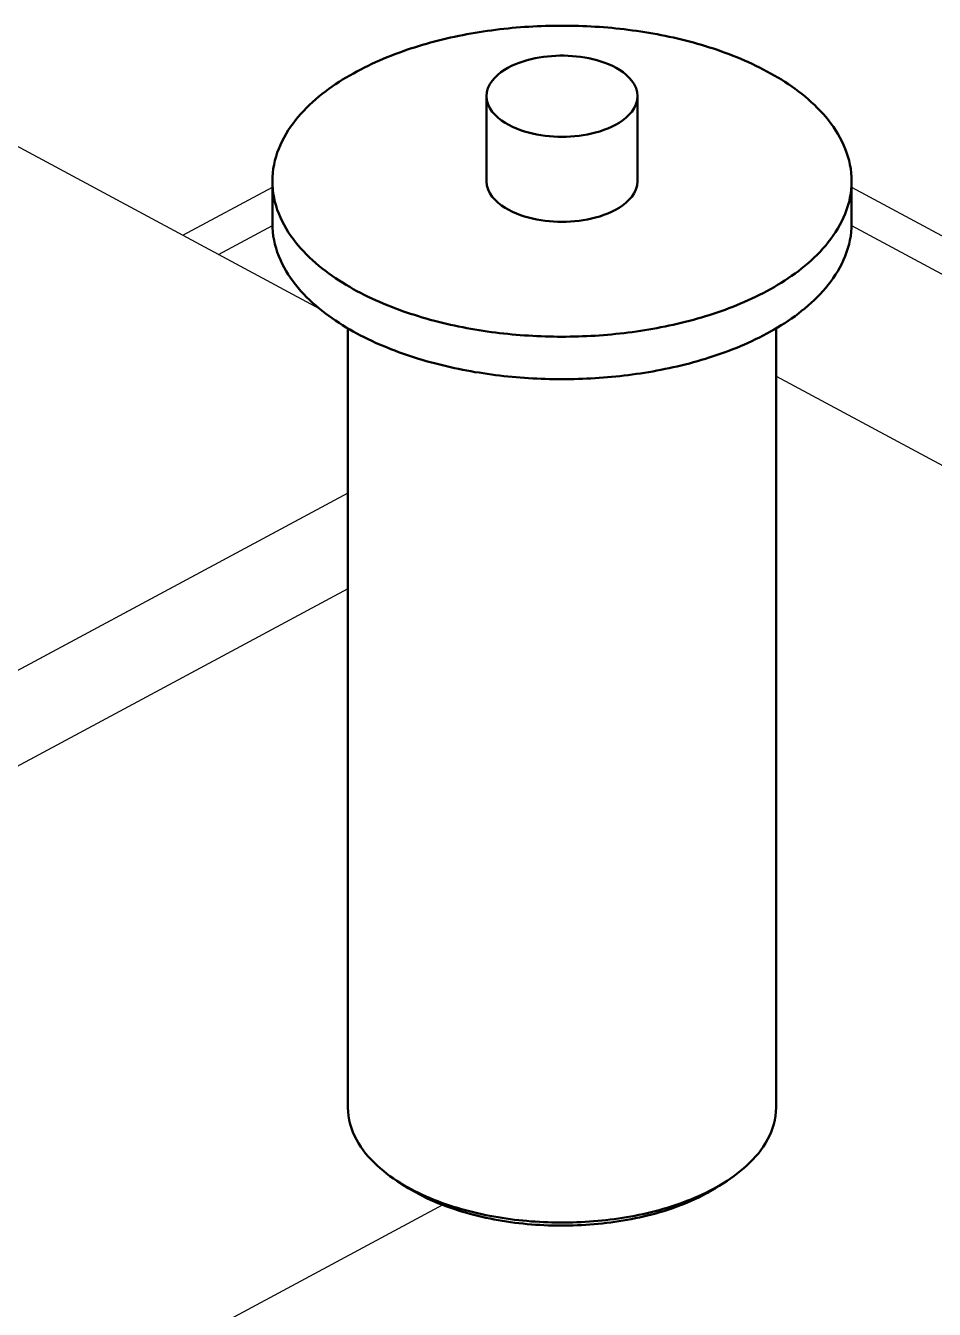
# Model space of a CAD drawing. Header units: millimetres. Extents: x 0 to 841, y 0 to 594.
# Drawn here: x 319.97 to 346.28, y 408.57 to 445.74 of the extents above; entities that cross this region are included whole.
import ezdxf

# ---------------------------------------------------------------- set-up
doc = ezdxf.new("R2010")
doc.units = ezdxf.units.MM
doc.layers.add('FINA', color=7, linetype='CONTINUOUS', lineweight=25)
doc.layers.add('VIS', color=7, linetype='CONTINUOUS', lineweight=50)

msp = doc.modelspace()

# ---------------------------------------------------------------- linework, layer by layer
at = {"layer": 'FINA'}
for points in [[(343.886, 441.233), (343.883, 441.353), (343.874, 441.473), (343.859, 441.593), (343.838, 441.711), (343.812, 441.829), (343.78, 441.945), (343.743, 442.059), (343.701, 442.172), (343.654, 442.283), (343.603, 442.392), (343.548, 442.499), (343.488, 442.603), (343.424, 442.706), (343.357, 442.806), (343.287, 442.903), (343.214, 442.999), (343.138, 443.092), (343.059, 443.183), (342.977, 443.271), (342.893, 443.358), (342.807, 443.442), (342.719, 443.524), (342.629, 443.604), (342.537, 443.682), (342.443, 443.757), (342.348, 443.831), (342.252, 443.903), (342.154, 443.973), (342.055, 444.041), (341.954, 444.108), (341.852, 444.172), (341.75, 444.235), (341.646, 444.296), (341.541, 444.355), (341.436, 444.413), (341.329, 444.469), (341.222, 444.524), (341.114, 444.577), (341.005, 444.629), (340.896, 444.679), (340.786, 444.728), (340.675, 444.776), (340.564, 444.822), (340.452, 444.866), (340.34, 444.91), (340.227, 444.952), (340.114, 444.992), (340, 445.032), (339.886, 445.07), (339.771, 445.107), (339.656, 445.143), (339.541, 445.178), (339.426, 445.211), (339.31, 445.244), (339.193, 445.275), (339.077, 445.305), (338.96, 445.334), (338.843, 445.362), (338.725, 445.389), (338.608, 445.415), (338.49, 445.439), (338.372, 445.463), (338.254, 445.486), (338.135, 445.507), (338.017, 445.528), (337.898, 445.547), (337.779, 445.566), (337.66, 445.583), (337.541, 445.6), (337.421, 445.615), (337.302, 445.63), (337.182, 445.644), (337.062, 445.656), (336.943, 445.668), (336.823, 445.679), (336.703, 445.689), (336.583, 445.698), (336.462, 445.705), (336.342, 445.712), (336.222, 445.718), (336.102, 445.724), (335.981, 445.728), (335.861, 445.731), (335.741, 445.733), (335.62, 445.735), (335.5, 445.735), (335.38, 445.735), (335.259, 445.733), (335.139, 445.731), (335.019, 445.728), (334.898, 445.724), (334.778, 445.718), (334.658, 445.712), (334.538, 445.705), (334.417, 445.698), (334.297, 445.689), (334.177, 445.679), (334.057, 445.668), (333.938, 445.656), (333.818, 445.644), (333.698, 445.63), (333.579, 445.615), (333.459, 445.6), (333.34, 445.583), (333.221, 445.566), (333.102, 445.547), (332.983, 445.528), (332.865, 445.507), (332.746, 445.486), (332.628, 445.463), (332.51, 445.439), (332.392, 445.415), (332.275, 445.389), (332.157, 445.362), (332.04, 445.334), (331.923, 445.305), (331.807, 445.275), (331.69, 445.244), (331.574, 445.211), (331.459, 445.178), (331.344, 445.143), (331.229, 445.107), (331.114, 445.07), (331, 445.032), (330.886, 444.992), (330.773, 444.952), (330.66, 444.91), (330.548, 444.866), (330.436, 444.822), (330.325, 444.776), (330.214, 444.728), (330.104, 444.679), (329.995, 444.629), (329.886, 444.577), (329.778, 444.524), (329.671, 444.469), (329.564, 444.413), (329.459, 444.355), (329.354, 444.296), (329.25, 444.235), (329.148, 444.172), (329.046, 444.108), (328.945, 444.041), (328.846, 443.973), (328.748, 443.903), (328.652, 443.831), (328.557, 443.757), (328.463, 443.682), (328.371, 443.604), (328.281, 443.524), (328.193, 443.442), (328.107, 443.358), (328.023, 443.271), (327.941, 443.183), (327.862, 443.092), (327.786, 442.999), (327.713, 442.903), (327.643, 442.806), (327.576, 442.706), (327.512, 442.603), (327.452, 442.499), (327.397, 442.392), (327.346, 442.283), (327.299, 442.172), (327.257, 442.059), (327.22, 441.945), (327.188, 441.829), (327.162, 441.711), (327.141, 441.593), (327.126, 441.473), (327.117, 441.353), (327.114, 441.233)], [(337.688, 443.694), (337.676, 443.813), (337.644, 443.928), (337.592, 444.037), (337.526, 444.137), (337.448, 444.228), (337.361, 444.311), (337.268, 444.386), (337.168, 444.453), (337.065, 444.514), (336.958, 444.569), (336.849, 444.618), (336.737, 444.662), (336.624, 444.701), (336.509, 444.736), (336.392, 444.766), (336.275, 444.792), (336.157, 444.814), (336.039, 444.832), (335.919, 444.846), (335.8, 444.857), (335.68, 444.864), (335.56, 444.868), (335.44, 444.868), (335.32, 444.864), (335.2, 444.857), (335.081, 444.846), (334.961, 444.832), (334.843, 444.814), (334.725, 444.792), (334.608, 444.766), (334.491, 444.736), (334.376, 444.701), (334.263, 444.662), (334.151, 444.618), (334.042, 444.569), (333.935, 444.514), (333.832, 444.453), (333.732, 444.386), (333.639, 444.311), (333.552, 444.228), (333.474, 444.137), (333.408, 444.037), (333.356, 443.928), (333.324, 443.813), (333.312, 443.694)], [(333.312, 443.694), (333.324, 443.572), (333.359, 443.454), (333.412, 443.343), (333.481, 443.242), (333.562, 443.149), (333.652, 443.065), (333.749, 442.99), (333.851, 442.922), (333.957, 442.861), (334.067, 442.806), (334.18, 442.757), (334.295, 442.713), (334.412, 442.675), (334.53, 442.641), (334.649, 442.612), (334.769, 442.587), (334.89, 442.566), (335.012, 442.549), (335.134, 442.536), (335.257, 442.526), (335.38, 442.521), (335.502, 442.519), (335.625, 442.521), (335.748, 442.527), (335.871, 442.536), (335.993, 442.549), (336.114, 442.566), (336.235, 442.587), (336.356, 442.613), (336.475, 442.642), (336.593, 442.676), (336.71, 442.715), (336.824, 442.759), (336.937, 442.808), (337.047, 442.863)], [(333.312, 443.694), (333.312, 441.233)], [(337.047, 442.863), (337.153, 442.924), (337.255, 442.992), (337.351, 443.068), (337.44, 443.151), (337.52, 443.243), (337.589, 443.345), (337.642, 443.455), (337.676, 443.572), (337.688, 443.694)], [(337.688, 443.694), (337.688, 441.233)], [(318.394, 442.956), (328.473, 437.545)], [(327.114, 441.233), (327.117, 441.113), (327.126, 440.993), (327.141, 440.873), (327.162, 440.755), (327.188, 440.637), (327.22, 440.521), (327.257, 440.407), (327.299, 440.294), (327.345, 440.183), (327.397, 440.074), (327.452, 439.967), (327.512, 439.863), (327.575, 439.761), (327.642, 439.661), (327.712, 439.563), (327.786, 439.467), (327.862, 439.374), (327.941, 439.284), (328.022, 439.195), (328.106, 439.109), (328.192, 439.025), (328.28, 438.943), (328.37, 438.863), (328.462, 438.785), (328.556, 438.709), (328.651, 438.635), (328.747, 438.563), (328.845, 438.493), (328.944, 438.425), (329.045, 438.359), (329.146, 438.295), (329.249, 438.232), (329.353, 438.171), (329.457, 438.111), (329.563, 438.053), (329.669, 437.997), (329.776, 437.942), (329.884, 437.889), (329.993, 437.837), (330.102, 437.787), (330.212, 437.738), (330.323, 437.691), (330.434, 437.645), (330.546, 437.6), (330.658, 437.557), (330.771, 437.515), (330.884, 437.474), (330.998, 437.435), (331.112, 437.396), (331.226, 437.359), (331.341, 437.323), (331.456, 437.289), (331.572, 437.255), (331.688, 437.223), (331.804, 437.191), (331.92, 437.161), (332.037, 437.132), (332.154, 437.104), (332.272, 437.078), (332.389, 437.052), (332.507, 437.027), (332.625, 437.003), (332.743, 436.981), (332.862, 436.959), (332.98, 436.939), (333.099, 436.919), (333.218, 436.9), (333.337, 436.883), (333.456, 436.866), (333.575, 436.851), (333.695, 436.836), (333.814, 436.822), (333.934, 436.81), (334.054, 436.798), (334.174, 436.787), (334.294, 436.777), (334.414, 436.768), (334.534, 436.761), (334.654, 436.754), (334.774, 436.747), (334.894, 436.742), (335.014, 436.738), (335.135, 436.735), (335.255, 436.732), (335.375, 436.731), (335.496, 436.731), (335.616, 436.731), (335.736, 436.732), (335.857, 436.735), (335.977, 436.738), (336.097, 436.742), (336.217, 436.747), (336.338, 436.753), (336.458, 436.76), (336.578, 436.768), (336.698, 436.777), (336.818, 436.786), (336.938, 436.797), (337.057, 436.809), (337.177, 436.822), (337.297, 436.835), (337.416, 436.85), (337.535, 436.865), (337.655, 436.882), (337.774, 436.899), (337.893, 436.918), (338.011, 436.937), (338.13, 436.958), (338.248, 436.979), (338.367, 437.002), (338.485, 437.025), (338.602, 437.05), (338.72, 437.076), (338.837, 437.102), (338.954, 437.13), (339.071, 437.159), (339.188, 437.189), (339.304, 437.22), (339.42, 437.253), (339.535, 437.286), (339.651, 437.321), (339.766, 437.357), (339.88, 437.394), (339.994, 437.432), (340.108, 437.471), (340.221, 437.512), (340.334, 437.554), (340.446, 437.597), (340.558, 437.642), (340.669, 437.688), (340.78, 437.735), (340.89, 437.784), (340.999, 437.834), (341.108, 437.885), (341.216, 437.939), (341.323, 437.993), (341.43, 438.049)], [(327.114, 441.233), (327.114, 440.002)], [(333.312, 441.233), (333.324, 441.111), (333.359, 440.993), (333.412, 440.882), (333.481, 440.781), (333.562, 440.688), (333.652, 440.605), (333.749, 440.529), (333.851, 440.461), (333.957, 440.4), (334.067, 440.345), (334.18, 440.296), (334.295, 440.253), (334.412, 440.214), (334.53, 440.18), (334.649, 440.151), (334.769, 440.126), (334.89, 440.105), (335.012, 440.088), (335.134, 440.075), (335.257, 440.066), (335.38, 440.06), (335.502, 440.058), (335.625, 440.06), (335.748, 440.066), (335.871, 440.075), (335.993, 440.089), (336.114, 440.106), (336.235, 440.127), (336.356, 440.152), (336.475, 440.181), (336.593, 440.215), (336.71, 440.254), (336.824, 440.298), (336.937, 440.347), (337.047, 440.402)], [(337.047, 440.402), (337.153, 440.463), (337.255, 440.531), (337.351, 440.607), (337.44, 440.69), (337.52, 440.783), (337.589, 440.884), (337.642, 440.994), (337.676, 441.111), (337.688, 441.233)], [(341.43, 438.049), (341.535, 438.107), (341.64, 438.167), (341.744, 438.228), (341.847, 438.29), (341.949, 438.355), (342.05, 438.421), (342.149, 438.489), (342.248, 438.559), (342.344, 438.631), (342.44, 438.705), (342.533, 438.781), (342.625, 438.859), (342.716, 438.939), (342.804, 439.021), (342.89, 439.105), (342.974, 439.192), (343.056, 439.28), (343.135, 439.371), (343.212, 439.464), (343.285, 439.56), (343.356, 439.658), (343.423, 439.758), (343.487, 439.86), (343.547, 439.965), (343.602, 440.072), (343.654, 440.181), (343.701, 440.292), (343.743, 440.405), (343.78, 440.52), (343.812, 440.636), (343.838, 440.754), (343.859, 440.872), (343.874, 440.992), (343.883, 441.112), (343.886, 441.233)], [(343.886, 441.233), (343.886, 440.002)], [(324.525, 439.665), (327.114, 441.056)], [(343.886, 441.056), (359.483, 432.682)], [(325.556, 439.112), (327.115, 439.949)], [(327.114, 440.002), (327.117, 439.882), (327.126, 439.762), (327.141, 439.643), (327.162, 439.524), (327.188, 439.407), (327.22, 439.291), (327.257, 439.176), (327.299, 439.063), (327.345, 438.953), (327.397, 438.844), (327.452, 438.737), (327.512, 438.632), (327.575, 438.53), (327.642, 438.43), (327.712, 438.332), (327.786, 438.237), (327.862, 438.144), (327.941, 438.053), (328.022, 437.965), (328.106, 437.878), (328.192, 437.794), (328.28, 437.712), (328.37, 437.632), (328.462, 437.554), (328.556, 437.479), (328.651, 437.405), (328.747, 437.333), (328.845, 437.263), (328.944, 437.195), (329.045, 437.129), (329.146, 437.064), (329.249, 437.001), (329.353, 436.94), (329.457, 436.881), (329.563, 436.823), (329.669, 436.767), (329.776, 436.712), (329.884, 436.659), (329.993, 436.607), (330.102, 436.557), (330.212, 436.508), (330.323, 436.461), (330.434, 436.415), (330.546, 436.37), (330.658, 436.327), (330.771, 436.284), (330.884, 436.244), (330.998, 436.204), (331.112, 436.166), (331.226, 436.129), (331.341, 436.093), (331.456, 436.058), (331.572, 436.025), (331.688, 435.992), (331.804, 435.961), (331.92, 435.931), (332.037, 435.902), (332.154, 435.874), (332.272, 435.847), (332.389, 435.821), (332.507, 435.797), (332.625, 435.773), (332.743, 435.75), (332.862, 435.729), (332.98, 435.708), (333.099, 435.689), (333.218, 435.67), (333.337, 435.653), (333.456, 435.636), (333.575, 435.62), (333.695, 435.606), (333.814, 435.592), (333.934, 435.579), (334.054, 435.568), (334.174, 435.557), (334.294, 435.547), (334.414, 435.538), (334.534, 435.53), (334.654, 435.523), (334.774, 435.517), (334.894, 435.512), (335.014, 435.508), (335.135, 435.504), (335.255, 435.502), (335.375, 435.501), (335.496, 435.5), (335.616, 435.501), (335.736, 435.502), (335.857, 435.504), (335.977, 435.507), (336.097, 435.512), (336.217, 435.517), (336.338, 435.523), (336.458, 435.53), (336.578, 435.538), (336.698, 435.546), (336.818, 435.556), (336.938, 435.567), (337.057, 435.578), (337.177, 435.591), (337.297, 435.605), (337.416, 435.619), (337.535, 435.635), (337.655, 435.651), (337.774, 435.669), (337.893, 435.687), (338.011, 435.707), (338.13, 435.727), (338.248, 435.749), (338.367, 435.771), (338.485, 435.795), (338.602, 435.82), (338.72, 435.845), (338.837, 435.872), (338.954, 435.9), (339.071, 435.929), (339.188, 435.959), (339.304, 435.99), (339.42, 436.022), (339.535, 436.056), (339.651, 436.09), (339.766, 436.126), (339.88, 436.163), (339.994, 436.201), (340.108, 436.241), (340.221, 436.281), (340.334, 436.323), (340.446, 436.367), (340.558, 436.411), (340.669, 436.457), (340.78, 436.505), (340.89, 436.553), (340.999, 436.603), (341.108, 436.655), (341.216, 436.708), (341.323, 436.763), (341.43, 436.819)], [(341.43, 436.819), (341.535, 436.877), (341.64, 436.936), (341.744, 436.997), (341.847, 437.06), (341.949, 437.125), (342.05, 437.191), (342.149, 437.259), (342.248, 437.329), (342.344, 437.401), (342.44, 437.475), (342.533, 437.551), (342.625, 437.629), (342.716, 437.708), (342.804, 437.791), (342.89, 437.875), (342.974, 437.961), (343.056, 438.05), (343.135, 438.141), (343.212, 438.234), (343.285, 438.33), (343.356, 438.427), (343.423, 438.528), (343.487, 438.63), (343.547, 438.735), (343.602, 438.842), (343.654, 438.951), (343.701, 439.062), (343.743, 439.175), (343.78, 439.289), (343.812, 439.406), (343.838, 439.523), (343.859, 439.642), (343.874, 439.762), (343.883, 439.882), (343.886, 440.002)], [(343.885, 439.949), (359.483, 431.574)], [(329.302, 436.97), (329.302, 414.41)], [(341.698, 436.97), (341.698, 414.41)], [(341.698, 435.586), (359.483, 426.038)], [(329.302, 432.202), (311.517, 422.654)], [(329.302, 432.202), (315.816, 424.962)], [(329.302, 429.434), (311.517, 419.886)], [(329.302, 414.41), (329.306, 414.29), (329.318, 414.17), (329.338, 414.051), (329.366, 413.933), (329.401, 413.818), (329.443, 413.704), (329.491, 413.594), (329.546, 413.486), (329.606, 413.381), (329.671, 413.279), (329.74, 413.181), (329.814, 413.085), (329.892, 412.993), (329.974, 412.904), (330.058, 412.818), (330.146, 412.734), (330.236, 412.654), (330.328, 412.576), (330.423, 412.502), (330.52, 412.429), (330.619, 412.36), (330.719, 412.293)], [(340.281, 412.293), (340.381, 412.36), (340.48, 412.429), (340.577, 412.502), (340.672, 412.576), (340.764, 412.654), (340.854, 412.734), (340.942, 412.818), (341.026, 412.904), (341.108, 412.993), (341.186, 413.085), (341.26, 413.181), (341.329, 413.279), (341.394, 413.381), (341.454, 413.486), (341.509, 413.594), (341.557, 413.704), (341.599, 413.818), (341.634, 413.933), (341.662, 414.051), (341.682, 414.17), (341.694, 414.29), (341.698, 414.41)], [(330.719, 412.293), (330.821, 412.228), (330.924, 412.166), (331.029, 412.106), (331.135, 412.048), (331.242, 411.992), (331.35, 411.939), (331.459, 411.887), (331.569, 411.838), (331.679, 411.79), (331.791, 411.744), (331.903, 411.7), (332.016, 411.658), (332.13, 411.618), (332.244, 411.579), (332.359, 411.542), (332.474, 411.506), (332.59, 411.472), (332.706, 411.44), (332.823, 411.409), (332.94, 411.38), (333.057, 411.352), (333.175, 411.326), (333.293, 411.301), (333.411, 411.277), (333.53, 411.255), (333.649, 411.235), (333.768, 411.215), (333.887, 411.197), (334.006, 411.181), (334.126, 411.165), (334.246, 411.152), (334.366, 411.139), (334.486, 411.128), (334.606, 411.117), (334.726, 411.109), (334.847, 411.101), (334.967, 411.095), (335.088, 411.09), (335.208, 411.086), (335.329, 411.084), (335.45, 411.083), (335.57, 411.083), (335.691, 411.084), (335.811, 411.087), (335.932, 411.091), (336.052, 411.096), (336.173, 411.102), (336.293, 411.11), (336.414, 411.119), (336.534, 411.129), (336.654, 411.141), (336.774, 411.154), (336.894, 411.168), (337.013, 411.183), (337.133, 411.2), (337.252, 411.218), (337.371, 411.238), (337.49, 411.259), (337.608, 411.281), (337.726, 411.305), (337.844, 411.33), (337.962, 411.356), (338.079, 411.385), (338.196, 411.414), (338.313, 411.445), (338.429, 411.478), (338.545, 411.512), (338.66, 411.548), (338.775, 411.585), (338.889, 411.624), (339.002, 411.665), (339.115, 411.707), (339.227, 411.752), (339.339, 411.798), (339.449, 411.846), (339.559, 411.896), (339.668, 411.947), (339.776, 412.001), (339.883, 412.057)], [(330.944, 412.146), (330.719, 412.293)], [(330.835, 412.219), (330.853, 412.207), (330.871, 412.195), (330.889, 412.182), (330.907, 412.17), (330.926, 412.158), (330.944, 412.146)], [(339.883, 412.057), (339.951, 412.094), (340.018, 412.132), (340.084, 412.171), (340.151, 412.211), (340.216, 412.251), (340.281, 412.293)], [(340.056, 412.146), (340.281, 412.293)], [(340.056, 412.146), (340.074, 412.158), (340.093, 412.17), (340.111, 412.182), (340.129, 412.195), (340.147, 412.207), (340.165, 412.219)], [(330.944, 412.146), (331.046, 412.081), (331.15, 412.019), (331.255, 411.959), (331.362, 411.902), (331.469, 411.846), (331.578, 411.793), (331.688, 411.742), (331.799, 411.693), (331.91, 411.646), (332.023, 411.601), (332.136, 411.558), (332.25, 411.517), (332.364, 411.477), (332.479, 411.439), (332.595, 411.403), (332.711, 411.369), (332.827, 411.336), (332.944, 411.305), (333.062, 411.276), (333.18, 411.248), (333.298, 411.222), (333.416, 411.197), (333.535, 411.174), (333.654, 411.152), (333.774, 411.132), (333.893, 411.113), (334.013, 411.095), (334.133, 411.079), (334.253, 411.065), (334.373, 411.051), (334.494, 411.04), (334.615, 411.029), (334.735, 411.02), (334.856, 411.012), (334.977, 411.006), (335.098, 411.001), (335.219, 410.997), (335.34, 410.994), (335.461, 410.993), (335.582, 410.994), (335.703, 410.995), (335.824, 410.998), (335.945, 411.002), (336.066, 411.008), (336.187, 411.015), (336.308, 411.023), (336.429, 411.033), (336.549, 411.044), (336.67, 411.056), (336.79, 411.07), (336.91, 411.085), (337.03, 411.101), (337.15, 411.119), (337.269, 411.139), (337.388, 411.16), (337.507, 411.182), (337.626, 411.206), (337.745, 411.231), (337.863, 411.258), (337.98, 411.286), (338.098, 411.316), (338.214, 411.348), (338.331, 411.381), (338.447, 411.416), (338.562, 411.453), (338.677, 411.491), (338.791, 411.531), (338.905, 411.573), (339.018, 411.617), (339.13, 411.663), (339.241, 411.71), (339.351, 411.76), (339.461, 411.812), (339.569, 411.866), (339.677, 411.922)], [(339.677, 411.922), (339.741, 411.957), (339.805, 411.993), (339.869, 412.03), (339.932, 412.068), (339.994, 412.107), (340.056, 412.146)], [(332.048, 411.591), (313.26, 401.504)]]:
    msp.add_lwpolyline(points, dxfattribs=at)
at = {"layer": 'VIS'}
for points in [[(343.886, 441.233), (343.883, 441.353), (343.874, 441.473), (343.859, 441.593), (343.838, 441.711), (343.812, 441.829), (343.78, 441.945), (343.743, 442.059), (343.701, 442.172), (343.654, 442.283), (343.603, 442.392), (343.548, 442.499), (343.488, 442.603), (343.424, 442.706), (343.357, 442.806), (343.287, 442.903), (343.214, 442.999), (343.138, 443.092), (343.059, 443.183), (342.977, 443.271), (342.893, 443.358), (342.807, 443.442), (342.719, 443.524), (342.629, 443.604), (342.537, 443.682), (342.443, 443.757), (342.348, 443.831), (342.252, 443.903), (342.154, 443.973), (342.055, 444.041), (341.954, 444.108), (341.852, 444.172), (341.75, 444.235), (341.646, 444.296), (341.541, 444.355), (341.436, 444.413), (341.329, 444.469), (341.222, 444.524), (341.114, 444.577), (341.005, 444.629), (340.896, 444.679), (340.786, 444.728), (340.675, 444.776), (340.564, 444.822), (340.452, 444.866), (340.34, 444.91), (340.227, 444.952), (340.114, 444.992), (340, 445.032), (339.886, 445.07), (339.771, 445.107), (339.656, 445.143), (339.541, 445.178), (339.426, 445.211), (339.31, 445.244), (339.193, 445.275), (339.077, 445.305), (338.96, 445.334), (338.843, 445.362), (338.725, 445.389), (338.608, 445.415), (338.49, 445.439), (338.372, 445.463), (338.254, 445.486), (338.135, 445.507), (338.017, 445.528), (337.898, 445.547), (337.779, 445.566), (337.66, 445.583), (337.541, 445.6), (337.421, 445.615), (337.302, 445.63), (337.182, 445.644), (337.062, 445.656), (336.943, 445.668), (336.823, 445.679), (336.703, 445.689), (336.583, 445.698), (336.462, 445.705), (336.342, 445.712), (336.222, 445.718), (336.102, 445.724), (335.981, 445.728), (335.861, 445.731), (335.741, 445.733), (335.62, 445.735), (335.5, 445.735), (335.38, 445.735), (335.259, 445.733), (335.139, 445.731), (335.019, 445.728), (334.898, 445.724), (334.778, 445.718), (334.658, 445.712), (334.538, 445.705), (334.417, 445.698), (334.297, 445.689), (334.177, 445.679), (334.057, 445.668), (333.938, 445.656), (333.818, 445.644), (333.698, 445.63), (333.579, 445.615), (333.459, 445.6), (333.34, 445.583), (333.221, 445.566), (333.102, 445.547), (332.983, 445.528), (332.865, 445.507), (332.746, 445.486), (332.628, 445.463), (332.51, 445.439), (332.392, 445.415), (332.275, 445.389), (332.157, 445.362), (332.04, 445.334), (331.923, 445.305), (331.807, 445.275), (331.69, 445.244), (331.574, 445.211), (331.459, 445.178), (331.344, 445.143), (331.229, 445.107), (331.114, 445.07), (331, 445.032), (330.886, 444.992), (330.773, 444.952), (330.66, 444.91), (330.548, 444.866), (330.436, 444.822), (330.325, 444.776), (330.214, 444.728), (330.104, 444.679), (329.995, 444.629), (329.886, 444.577), (329.778, 444.524), (329.671, 444.469), (329.564, 444.413), (329.459, 444.355), (329.354, 444.296), (329.25, 444.235), (329.148, 444.172), (329.046, 444.108), (328.945, 444.041), (328.846, 443.973), (328.748, 443.903), (328.652, 443.831), (328.557, 443.757), (328.463, 443.682), (328.371, 443.604), (328.281, 443.524), (328.193, 443.442), (328.107, 443.358), (328.023, 443.271), (327.941, 443.183), (327.862, 443.092), (327.786, 442.999), (327.713, 442.903), (327.643, 442.806), (327.576, 442.706), (327.512, 442.603), (327.452, 442.499), (327.397, 442.392), (327.346, 442.283), (327.299, 442.172), (327.257, 442.059), (327.22, 441.945), (327.188, 441.829), (327.162, 441.711), (327.141, 441.593), (327.126, 441.473), (327.117, 441.353), (327.114, 441.233)], [(337.688, 443.694), (337.676, 443.813), (337.644, 443.928), (337.592, 444.037), (337.526, 444.137), (337.448, 444.228), (337.361, 444.311), (337.268, 444.386), (337.168, 444.453), (337.065, 444.514), (336.958, 444.569), (336.849, 444.618), (336.737, 444.662), (336.624, 444.701), (336.509, 444.736), (336.392, 444.766), (336.275, 444.792), (336.157, 444.814), (336.039, 444.832), (335.919, 444.846), (335.8, 444.857), (335.68, 444.864), (335.56, 444.868), (335.44, 444.868), (335.32, 444.864), (335.2, 444.857), (335.081, 444.846), (334.961, 444.832), (334.843, 444.814), (334.725, 444.792), (334.608, 444.766), (334.491, 444.736), (334.376, 444.701), (334.263, 444.662), (334.151, 444.618), (334.042, 444.569), (333.935, 444.514), (333.832, 444.453), (333.732, 444.386), (333.639, 444.311), (333.552, 444.228), (333.474, 444.137), (333.408, 444.037), (333.356, 443.928), (333.324, 443.813), (333.312, 443.694)], [(333.312, 443.694), (333.324, 443.572), (333.359, 443.454), (333.412, 443.343), (333.481, 443.242), (333.562, 443.149), (333.652, 443.065), (333.749, 442.99), (333.851, 442.922), (333.957, 442.861), (334.067, 442.806), (334.18, 442.757), (334.295, 442.713), (334.412, 442.675), (334.53, 442.641), (334.649, 442.612), (334.769, 442.587), (334.89, 442.566), (335.012, 442.549), (335.134, 442.536), (335.257, 442.526), (335.38, 442.521), (335.502, 442.519), (335.625, 442.521), (335.748, 442.527), (335.871, 442.536), (335.993, 442.549), (336.114, 442.566), (336.235, 442.587), (336.356, 442.613), (336.475, 442.642), (336.593, 442.676), (336.71, 442.715), (336.824, 442.759), (336.937, 442.808), (337.047, 442.863)], [(333.312, 443.694), (333.312, 441.233)], [(337.047, 442.863), (337.153, 442.924), (337.255, 442.992), (337.351, 443.068), (337.44, 443.151), (337.52, 443.243), (337.589, 443.345), (337.642, 443.455), (337.676, 443.572), (337.688, 443.694)], [(337.688, 443.694), (337.688, 441.233)], [(327.114, 441.233), (327.117, 441.113), (327.126, 440.993), (327.141, 440.873), (327.162, 440.755), (327.188, 440.637), (327.22, 440.521), (327.257, 440.407), (327.299, 440.294), (327.345, 440.183), (327.397, 440.074), (327.452, 439.967), (327.512, 439.863), (327.575, 439.761), (327.642, 439.661), (327.712, 439.563), (327.786, 439.467), (327.862, 439.374), (327.941, 439.284), (328.022, 439.195), (328.106, 439.109), (328.192, 439.025), (328.28, 438.943), (328.37, 438.863), (328.462, 438.785), (328.556, 438.709), (328.651, 438.635), (328.747, 438.563), (328.845, 438.493), (328.944, 438.425), (329.045, 438.359), (329.146, 438.295), (329.249, 438.232), (329.353, 438.171), (329.457, 438.111), (329.563, 438.053), (329.669, 437.997), (329.776, 437.942), (329.884, 437.889), (329.993, 437.837), (330.102, 437.787), (330.212, 437.738), (330.323, 437.691), (330.434, 437.645), (330.546, 437.6), (330.658, 437.557), (330.771, 437.515), (330.884, 437.474), (330.998, 437.435), (331.112, 437.396), (331.226, 437.359), (331.341, 437.323), (331.456, 437.289), (331.572, 437.255), (331.688, 437.223), (331.804, 437.191), (331.92, 437.161), (332.037, 437.132), (332.154, 437.104), (332.272, 437.078), (332.389, 437.052), (332.507, 437.027), (332.625, 437.003), (332.743, 436.981), (332.862, 436.959), (332.98, 436.939), (333.099, 436.919), (333.218, 436.9), (333.337, 436.883), (333.456, 436.866), (333.575, 436.851), (333.695, 436.836), (333.814, 436.822), (333.934, 436.81), (334.054, 436.798), (334.174, 436.787), (334.294, 436.777), (334.414, 436.768), (334.534, 436.761), (334.654, 436.754), (334.774, 436.747), (334.894, 436.742), (335.014, 436.738), (335.135, 436.735), (335.255, 436.732), (335.375, 436.731), (335.496, 436.731), (335.616, 436.731), (335.736, 436.732), (335.857, 436.735), (335.977, 436.738), (336.097, 436.742), (336.217, 436.747), (336.338, 436.753), (336.458, 436.76), (336.578, 436.768), (336.698, 436.777), (336.818, 436.786), (336.938, 436.797), (337.057, 436.809), (337.177, 436.822), (337.297, 436.835), (337.416, 436.85), (337.535, 436.865), (337.655, 436.882), (337.774, 436.899), (337.893, 436.918), (338.011, 436.937), (338.13, 436.958), (338.248, 436.979), (338.367, 437.002), (338.485, 437.025), (338.602, 437.05), (338.72, 437.076), (338.837, 437.102), (338.954, 437.13), (339.071, 437.159), (339.188, 437.189), (339.304, 437.22), (339.42, 437.253), (339.535, 437.286), (339.651, 437.321), (339.766, 437.357), (339.88, 437.394), (339.994, 437.432), (340.108, 437.471), (340.221, 437.512), (340.334, 437.554), (340.446, 437.597), (340.558, 437.642), (340.669, 437.688), (340.78, 437.735), (340.89, 437.784), (340.999, 437.834), (341.108, 437.885), (341.216, 437.939), (341.323, 437.993), (341.43, 438.049)], [(327.114, 441.233), (327.114, 440.002)], [(333.312, 441.233), (333.324, 441.111), (333.359, 440.993), (333.412, 440.882), (333.481, 440.781), (333.562, 440.688), (333.652, 440.605), (333.749, 440.529), (333.851, 440.461), (333.957, 440.4), (334.067, 440.345), (334.18, 440.296), (334.295, 440.253), (334.412, 440.214), (334.53, 440.18), (334.649, 440.151), (334.769, 440.126), (334.89, 440.105), (335.012, 440.088), (335.134, 440.075), (335.257, 440.066), (335.38, 440.06), (335.502, 440.058), (335.625, 440.06), (335.748, 440.066), (335.871, 440.075), (335.993, 440.089), (336.114, 440.106), (336.235, 440.127), (336.356, 440.152), (336.475, 440.181), (336.593, 440.215), (336.71, 440.254), (336.824, 440.298), (336.937, 440.347), (337.047, 440.402)], [(337.047, 440.402), (337.153, 440.463), (337.255, 440.531), (337.351, 440.607), (337.44, 440.69), (337.52, 440.783), (337.589, 440.884), (337.642, 440.994), (337.676, 441.111), (337.688, 441.233)], [(341.43, 438.049), (341.535, 438.107), (341.64, 438.167), (341.744, 438.228), (341.847, 438.29), (341.949, 438.355), (342.05, 438.421), (342.149, 438.489), (342.248, 438.559), (342.344, 438.631), (342.44, 438.705), (342.533, 438.781), (342.625, 438.859), (342.716, 438.939), (342.804, 439.021), (342.89, 439.105), (342.974, 439.192), (343.056, 439.28), (343.135, 439.371), (343.212, 439.464), (343.285, 439.56), (343.356, 439.658), (343.423, 439.758), (343.487, 439.86), (343.547, 439.965), (343.602, 440.072), (343.654, 440.181), (343.701, 440.292), (343.743, 440.405), (343.78, 440.52), (343.812, 440.636), (343.838, 440.754), (343.859, 440.872), (343.874, 440.992), (343.883, 441.112), (343.886, 441.233)], [(343.886, 441.233), (343.886, 440.002)], [(327.114, 440.002), (327.117, 439.882), (327.126, 439.762), (327.141, 439.643), (327.162, 439.524), (327.188, 439.407), (327.22, 439.291), (327.257, 439.176), (327.299, 439.063), (327.345, 438.953), (327.397, 438.844), (327.452, 438.737), (327.512, 438.632), (327.575, 438.53), (327.642, 438.43), (327.712, 438.332), (327.786, 438.237), (327.862, 438.144), (327.941, 438.053), (328.022, 437.965), (328.106, 437.878), (328.192, 437.794), (328.28, 437.712), (328.37, 437.632), (328.462, 437.554), (328.556, 437.479), (328.651, 437.405), (328.747, 437.333), (328.845, 437.263), (328.944, 437.195), (329.045, 437.129), (329.146, 437.064), (329.249, 437.001), (329.353, 436.94), (329.457, 436.881), (329.563, 436.823), (329.669, 436.767), (329.776, 436.712), (329.884, 436.659), (329.993, 436.607), (330.102, 436.557), (330.212, 436.508), (330.323, 436.461), (330.434, 436.415), (330.546, 436.37), (330.658, 436.327), (330.771, 436.284), (330.884, 436.244), (330.998, 436.204), (331.112, 436.166), (331.226, 436.129), (331.341, 436.093), (331.456, 436.058), (331.572, 436.025), (331.688, 435.992), (331.804, 435.961), (331.92, 435.931), (332.037, 435.902), (332.154, 435.874), (332.272, 435.847), (332.389, 435.821), (332.507, 435.797), (332.625, 435.773), (332.743, 435.75), (332.862, 435.729), (332.98, 435.708), (333.099, 435.689), (333.218, 435.67), (333.337, 435.653), (333.456, 435.636), (333.575, 435.62), (333.695, 435.606), (333.814, 435.592), (333.934, 435.579), (334.054, 435.568), (334.174, 435.557), (334.294, 435.547), (334.414, 435.538), (334.534, 435.53), (334.654, 435.523), (334.774, 435.517), (334.894, 435.512), (335.014, 435.508), (335.135, 435.504), (335.255, 435.502), (335.375, 435.501), (335.496, 435.5), (335.616, 435.501), (335.736, 435.502), (335.857, 435.504), (335.977, 435.507), (336.097, 435.512), (336.217, 435.517), (336.338, 435.523), (336.458, 435.53), (336.578, 435.538), (336.698, 435.546), (336.818, 435.556), (336.938, 435.567), (337.057, 435.578), (337.177, 435.591), (337.297, 435.605), (337.416, 435.619), (337.535, 435.635), (337.655, 435.651), (337.774, 435.669), (337.893, 435.687), (338.011, 435.707), (338.13, 435.727), (338.248, 435.749), (338.367, 435.771), (338.485, 435.795), (338.602, 435.82), (338.72, 435.845), (338.837, 435.872), (338.954, 435.9), (339.071, 435.929), (339.188, 435.959), (339.304, 435.99), (339.42, 436.022), (339.535, 436.056), (339.651, 436.09), (339.766, 436.126), (339.88, 436.163), (339.994, 436.201), (340.108, 436.241), (340.221, 436.281), (340.334, 436.323), (340.446, 436.367), (340.558, 436.411), (340.669, 436.457), (340.78, 436.505), (340.89, 436.553), (340.999, 436.603), (341.108, 436.655), (341.216, 436.708), (341.323, 436.763), (341.43, 436.819)], [(341.43, 436.819), (341.535, 436.877), (341.64, 436.936), (341.744, 436.997), (341.847, 437.06), (341.949, 437.125), (342.05, 437.191), (342.149, 437.259), (342.248, 437.329), (342.344, 437.401), (342.44, 437.475), (342.533, 437.551), (342.625, 437.629), (342.716, 437.708), (342.804, 437.791), (342.89, 437.875), (342.974, 437.961), (343.056, 438.05), (343.135, 438.141), (343.212, 438.234), (343.285, 438.33), (343.356, 438.427), (343.423, 438.528), (343.487, 438.63), (343.547, 438.735), (343.602, 438.842), (343.654, 438.951), (343.701, 439.062), (343.743, 439.175), (343.78, 439.289), (343.812, 439.406), (343.838, 439.523), (343.859, 439.642), (343.874, 439.762), (343.883, 439.882), (343.886, 440.002)], [(329.302, 436.97), (329.302, 414.41)], [(341.698, 436.97), (341.698, 414.41)], [(329.302, 414.41), (329.306, 414.29), (329.318, 414.17), (329.338, 414.051), (329.366, 413.933), (329.401, 413.818), (329.443, 413.704), (329.491, 413.594), (329.546, 413.486), (329.606, 413.381), (329.671, 413.279), (329.74, 413.181), (329.814, 413.085), (329.892, 412.993), (329.974, 412.904), (330.058, 412.818), (330.146, 412.734), (330.236, 412.654), (330.328, 412.576), (330.423, 412.502), (330.52, 412.429), (330.619, 412.36), (330.719, 412.293)], [(340.281, 412.293), (340.381, 412.36), (340.48, 412.429), (340.577, 412.502), (340.672, 412.576), (340.764, 412.654), (340.854, 412.734), (340.942, 412.818), (341.026, 412.904), (341.108, 412.993), (341.186, 413.085), (341.26, 413.181), (341.329, 413.279), (341.394, 413.381), (341.454, 413.486), (341.509, 413.594), (341.557, 413.704), (341.599, 413.818), (341.634, 413.933), (341.662, 414.051), (341.682, 414.17), (341.694, 414.29), (341.698, 414.41)], [(330.719, 412.293), (330.821, 412.228), (330.924, 412.166), (331.029, 412.106), (331.135, 412.048), (331.242, 411.992), (331.35, 411.939), (331.459, 411.887), (331.569, 411.838), (331.679, 411.79), (331.791, 411.744), (331.903, 411.7), (332.016, 411.658), (332.13, 411.618), (332.244, 411.579), (332.359, 411.542), (332.474, 411.506), (332.59, 411.472), (332.706, 411.44), (332.823, 411.409), (332.94, 411.38), (333.057, 411.352), (333.175, 411.326), (333.293, 411.301), (333.411, 411.277), (333.53, 411.255), (333.649, 411.235), (333.768, 411.215), (333.887, 411.197), (334.006, 411.181), (334.126, 411.165), (334.246, 411.152), (334.366, 411.139), (334.486, 411.128), (334.606, 411.117), (334.726, 411.109), (334.847, 411.101), (334.967, 411.095), (335.088, 411.09), (335.208, 411.086), (335.329, 411.084), (335.45, 411.083), (335.57, 411.083), (335.691, 411.084), (335.811, 411.087), (335.932, 411.091), (336.052, 411.096), (336.173, 411.102), (336.293, 411.11), (336.414, 411.119), (336.534, 411.129), (336.654, 411.141), (336.774, 411.154), (336.894, 411.168), (337.013, 411.183), (337.133, 411.2), (337.252, 411.218), (337.371, 411.238), (337.49, 411.259), (337.608, 411.281), (337.726, 411.305), (337.844, 411.33), (337.962, 411.356), (338.079, 411.385), (338.196, 411.414), (338.313, 411.445), (338.429, 411.478), (338.545, 411.512), (338.66, 411.548), (338.775, 411.585), (338.889, 411.624), (339.002, 411.665), (339.115, 411.707), (339.227, 411.752), (339.339, 411.798), (339.449, 411.846), (339.559, 411.896), (339.668, 411.947), (339.776, 412.001), (339.883, 412.057)], [(330.944, 412.146), (330.719, 412.293)], [(330.835, 412.219), (330.853, 412.207), (330.871, 412.195), (330.889, 412.182), (330.907, 412.17), (330.926, 412.158), (330.944, 412.146)], [(339.883, 412.057), (339.951, 412.094), (340.018, 412.132), (340.084, 412.171), (340.151, 412.211), (340.216, 412.251), (340.281, 412.293)], [(340.056, 412.146), (340.281, 412.293)], [(340.056, 412.146), (340.074, 412.158), (340.093, 412.17), (340.111, 412.182), (340.129, 412.195), (340.147, 412.207), (340.165, 412.219)], [(330.944, 412.146), (331.046, 412.081), (331.15, 412.019), (331.255, 411.959), (331.362, 411.902), (331.469, 411.846), (331.578, 411.793), (331.688, 411.742), (331.799, 411.693), (331.91, 411.646), (332.023, 411.601), (332.136, 411.558), (332.25, 411.517), (332.364, 411.477), (332.479, 411.439), (332.595, 411.403), (332.711, 411.369), (332.827, 411.336), (332.944, 411.305), (333.062, 411.276), (333.18, 411.248), (333.298, 411.222), (333.416, 411.197), (333.535, 411.174), (333.654, 411.152), (333.774, 411.132), (333.893, 411.113), (334.013, 411.095), (334.133, 411.079), (334.253, 411.065), (334.373, 411.051), (334.494, 411.04), (334.615, 411.029), (334.735, 411.02), (334.856, 411.012), (334.977, 411.006), (335.098, 411.001), (335.219, 410.997), (335.34, 410.994), (335.461, 410.993), (335.582, 410.994), (335.703, 410.995), (335.824, 410.998), (335.945, 411.002), (336.066, 411.008), (336.187, 411.015), (336.308, 411.023), (336.429, 411.033), (336.549, 411.044), (336.67, 411.056), (336.79, 411.07), (336.91, 411.085), (337.03, 411.101), (337.15, 411.119), (337.269, 411.139), (337.388, 411.16), (337.507, 411.182), (337.626, 411.206), (337.745, 411.231), (337.863, 411.258), (337.98, 411.286), (338.098, 411.316), (338.214, 411.348), (338.331, 411.381), (338.447, 411.416), (338.562, 411.453), (338.677, 411.491), (338.791, 411.531), (338.905, 411.573), (339.018, 411.617), (339.13, 411.663), (339.241, 411.71), (339.351, 411.76), (339.461, 411.812), (339.569, 411.866), (339.677, 411.922)], [(339.677, 411.922), (339.741, 411.957), (339.805, 411.993), (339.869, 412.03), (339.932, 412.068), (339.994, 412.107), (340.056, 412.146)]]:
    msp.add_lwpolyline(points, dxfattribs=at)

doc.saveas('drawing.dxf')
